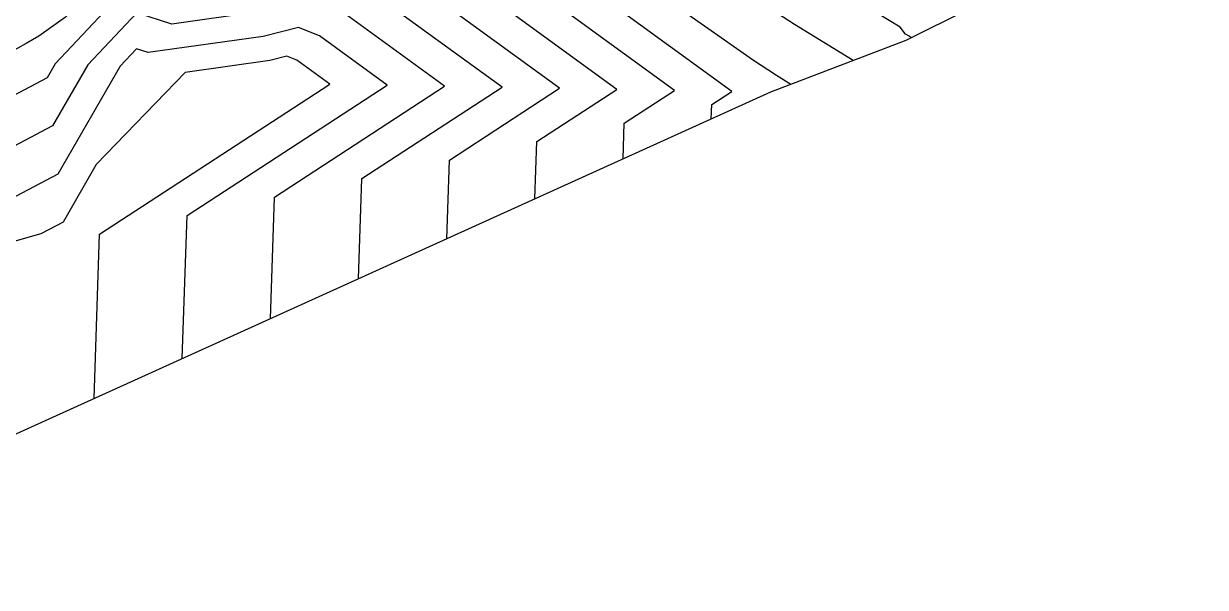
# Model space of a CAD drawing. Header units: metres. Extents: x 419533 to 423558, y 4805342 to 4807578.
# Drawn here: x 419727.7 to 419796.5, y 4805487.6 to 4805520.4 of the extents above; entities that cross this region are included whole.
import ezdxf

# ---------------------------------------------------------------- set-up
doc = ezdxf.new("R2010")
doc.units = ezdxf.units.M
for name, color, linetype in [('C-TINN-BNDY', 110, 'Continuous'), ('C-TOPO-MAJR', 9, 'Continuous'), ('C-TOPO-MINR', 8, 'Continuous')]:
    doc.layers.add(name, color=color, linetype=linetype)

# ---------------------------------------------------------------- blocks, each defined once
blk = doc.blocks.new('leg_extensions_profiles_1')
at = {"layer": 'C-TINN-BNDY', "color": 110, "linetype": 'Continuous', "lineweight": -3, "flags": 128}
blk.add_lwpolyline([(419983.088, 4805587.314), (419931.614, 4805571.724), (419885.859, 4805568.637), (419834.59, 4805547.054), (419779.054, 4805519.401), (419771.174, 4805516.393), (419709.288, 4805488.351), (419650.698, 4805487.567), (419649.298, 4805488.029), (419632.068, 4805498.6), (419600.036, 4805585.549), (419597.002, 4805589.758), (419597.002, 4805589.758), (419600.98, 4805595.327), (419605.484, 4805596.531), (419616.473, 4805598.666), (419620.512, 4805598.174), (419623.108, 4805597.789), (419656.556, 4805587.309), (419727.697, 4805575.559), (419825.469, 4805590.324), (419912.729, 4805606.796), (419924.853, 4805609.757), (419987.124, 4805626.76)], dxfattribs=at)
at = {"layer": 'C-TOPO-MAJR', "color": 9, "linetype": 'Continuous', "lineweight": -3, "flags": 128}
for points, elevation in [([(419772.365, 4805516.847), (419771.517, 4805517.367), (419770.185, 4805518.231), (419756.896, 4805527.56), (419754.071, 4805529.615), (419753.799, 4805529.725), (419754.152, 4805529.709), (419755.802, 4805529.629), (419754.691, 4805530.592), (419754.594, 4805530.638), (419754.505, 4805530.691), (419754.378, 4805530.779), (419749.777, 4805532.55), (419749.322, 4805532.842), (419745.795, 4805533.261), (419743.412, 4805533.42), (419738.103, 4805534.11), (419740.072, 4805537.717), (419734.653, 4805533.758), (419732.797, 4805533.22), (419728.313, 4805530.059), (419726.31, 4805528.623)], 1520), ([(419747.202, 4805505.531), (419747.396, 4805511.364), (419755.551, 4805516.678), (419747.535, 4805522.511), (419745.047, 4805523.514), (419740.857, 4805522.45), (419737.718, 4805522.01), (419734.299, 4805523.114), (419729.543, 4805518.046), (419729.075, 4805517.235), (419718.05, 4805511.409)], 1525)]:
    blk.add_lwpolyline(points, dxfattribs=dict(at, elevation=elevation))
at = {"layer": 'C-TOPO-MINR', "color": 8, "linetype": 'Continuous', "lineweight": -3, "flags": 128}
for points, elevation in [([(419779.381, 4805519.564), (419779.343, 4805519.576), (419779.248, 4805519.647), (419779.04, 4805519.764), (419778.727, 4805520.168), (419773.607, 4805523.304)], 1518), ([(419775.994, 4805518.233), (419772.562, 4805520.335), (419767.169, 4805523.833), (419759.253, 4805529.391), (419760.216, 4805529.344), (419756.141, 4805532.874), (419755.785, 4805533.043), (419755.458, 4805533.237), (419754.995, 4805533.562), (419751.698, 4805534.831), (419750.824, 4805535.391), (419744.053, 4805536.197), (419743.022, 4805536.265), (419740.724, 4805536.564), (419742.083, 4805539.054), (419743.189, 4805540.691), (419742.953, 4805540.805), (419742.215, 4805541.011), (419741.579, 4805540.335), (419740.506, 4805540.092), (419734.86, 4805535.967), (419731.705, 4805535.051), (419726.39, 4805531.305)], 1519), ([(419767.726, 4805514.831), (419767.754, 4805515.67), (419768.927, 4805516.434), (419752.764, 4805528.195), (419748.178, 4805530.043), (419748.478, 4805530.03), (419747.856, 4805530.269), (419747.82, 4805530.293), (419747.537, 4805530.326), (419743.802, 4805530.575), (419735.482, 4805531.656), (419736.073, 4805532.739), (419734.447, 4805531.55), (419733.889, 4805531.389), (419732.543, 4805530.44), (419726.878, 4805526.379)], 1521), ([(419762.595, 4805512.506), (419762.665, 4805514.593), (419765.583, 4805516.495), (419751.456, 4805526.774), (419747.073, 4805528.541), (419744.49, 4805527.885), (419742.304, 4805528.028), (419736.197, 4805528.808), (419734.349, 4805529.406), (419733.421, 4805528.417), (419727.447, 4805524.134)], 1522), ([(419757.464, 4805510.181), (419757.575, 4805513.517), (419762.239, 4805516.556), (419750.149, 4805525.353), (419746.397, 4805526.866), (419740.985, 4805525.491), (419740.572, 4805525.518), (419739.418, 4805525.665), (419734.332, 4805527.308), (419731.78, 4805524.589), (419728.015, 4805521.89), (419726.246, 4805520.865)], 1523), ([(419752.333, 4805507.856), (419752.486, 4805512.441), (419758.895, 4805516.617), (419748.842, 4805523.932), (419745.722, 4805525.19), (419740.468, 4805523.855), (419739.105, 4805523.664), (419734.316, 4805525.211), (419730.139, 4805520.76), (419728.584, 4805519.645), (419727.853, 4805519.222), (419727.363, 4805518.958), (419716.018, 4805513.118), (419715.528, 4805512.644), (419707.512, 4805507.268), (419707.107, 4805507.503), (419702.64, 4805502.702), (419700.602, 4805501.242), (419700.559, 4805501.256), (419700.488, 4805501.199), (419702.243, 4805497.706), (419701.338, 4805496.74), (419700.157, 4805494.554), (419690.599, 4805488.101)], 1524), ([(419742.07, 4805503.206), (419742.307, 4805510.288), (419752.208, 4805516.74), (419746.228, 4805521.091), (419744.372, 4805521.839), (419741.247, 4805521.045), (419736.331, 4805520.355), (419734.283, 4805521.017), (419731.433, 4805517.98), (419729.382, 4805514.429), (419721.605, 4805510.319), (419716.284, 4805508.805), (419715.952, 4805509.806), (419710.665, 4805505.22), (419704.195, 4805501.124), (419704.672, 4805499.66), (419704.65, 4805499.642), (419704.645, 4805499.622), (419704.736, 4805497.031), (419704.585, 4805496.508), (419703.649, 4805495.509), (419702.334, 4805493.075), (419695.054, 4805488.161)], 1526), ([(419736.939, 4805500.881), (419737.218, 4805509.212), (419748.864, 4805516.801), (419744.921, 4805519.67), (419743.697, 4805520.163), (419741.636, 4805519.64), (419734.945, 4805518.701), (419734.266, 4805518.92), (419733.323, 4805517.914), (419729.689, 4805511.624), (419725.159, 4805509.23), (419716.61, 4805506.796), (419716.077, 4805508.405), (419707.582, 4805501.035), (419706.393, 4805500.283), (419706.481, 4805500.014), (419706.477, 4805500.011), (419706.476, 4805500.007), (419706.493, 4805499.531), (419705.304, 4805495.426), (419704.804, 4805494.893), (419703.422, 4805492.336), (419697.282, 4805488.19)], 1527), ([(419731.808, 4805498.555), (419732.128, 4805508.135), (419745.52, 4805516.862), (419743.613, 4805518.249), (419743.022, 4805518.487), (419742.025, 4805518.234), (419737.108, 4805517.545), (419731.935, 4805512.174), (419729.997, 4805508.818), (419728.714, 4805508.14), (419716.936, 4805504.788), (419716.202, 4805507.004), (419708.715, 4805500.509), (419706.245, 4805495.114), (419706.022, 4805494.345), (419705.96, 4805494.278), (419704.511, 4805491.597), (419699.51, 4805488.22)], 1528)]:
    blk.add_lwpolyline(points, dxfattribs=dict(at, elevation=elevation))

msp = doc.modelspace()

# ---------------------------------------------------------------- linework, layer by layer
at = {"layer": 'C-TOPO-MAJR', "color": 9, "linetype": 'Continuous', "lineweight": -3, "flags": 128}
for points, elevation in [([(419772.365, 4805516.847), (419771.517, 4805517.367), (419770.185, 4805518.231), (419756.896, 4805527.56), (419754.071, 4805529.615), (419753.799, 4805529.725), (419754.152, 4805529.709), (419755.802, 4805529.629), (419754.691, 4805530.592), (419754.594, 4805530.638), (419754.505, 4805530.691), (419754.378, 4805530.779), (419749.777, 4805532.55), (419749.322, 4805532.842), (419745.795, 4805533.261), (419743.412, 4805533.42), (419738.103, 4805534.11), (419740.072, 4805537.717), (419734.653, 4805533.758), (419732.797, 4805533.22), (419728.313, 4805530.059), (419726.31, 4805528.623)], 1520), ([(419747.202, 4805505.531), (419747.396, 4805511.364), (419755.551, 4805516.678), (419747.535, 4805522.511), (419745.047, 4805523.514), (419740.857, 4805522.45), (419737.718, 4805522.01), (419734.299, 4805523.114), (419729.543, 4805518.046), (419729.075, 4805517.235), (419718.05, 4805511.409)], 1525)]:
    msp.add_lwpolyline(points, dxfattribs=dict(at, elevation=elevation))
at = {"layer": 'C-TOPO-MINR', "color": 8, "linetype": 'Continuous', "lineweight": -3, "flags": 128}
for points, elevation in [([(419775.994, 4805518.233), (419772.562, 4805520.335), (419767.169, 4805523.833), (419759.253, 4805529.391), (419760.216, 4805529.344), (419756.141, 4805532.874), (419755.785, 4805533.043), (419755.458, 4805533.237), (419754.995, 4805533.562), (419751.698, 4805534.831), (419750.824, 4805535.391), (419744.053, 4805536.197), (419743.022, 4805536.265), (419740.724, 4805536.564), (419742.083, 4805539.054), (419743.189, 4805540.691), (419742.953, 4805540.805), (419742.215, 4805541.011), (419741.579, 4805540.335), (419740.506, 4805540.092), (419734.86, 4805535.967), (419731.705, 4805535.051), (419726.39, 4805531.305)], 1519), ([(419767.726, 4805514.831), (419767.754, 4805515.67), (419768.927, 4805516.434), (419752.764, 4805528.195), (419748.178, 4805530.043), (419748.478, 4805530.03), (419747.856, 4805530.269), (419747.82, 4805530.293), (419747.537, 4805530.326), (419743.802, 4805530.575), (419735.482, 4805531.656), (419736.073, 4805532.739), (419734.447, 4805531.55), (419733.889, 4805531.389), (419732.543, 4805530.44), (419726.878, 4805526.379)], 1521), ([(419762.595, 4805512.506), (419762.665, 4805514.593), (419765.583, 4805516.495), (419751.456, 4805526.774), (419747.073, 4805528.541), (419744.49, 4805527.885), (419742.304, 4805528.028), (419736.197, 4805528.808), (419734.349, 4805529.406), (419733.421, 4805528.417), (419727.447, 4805524.134)], 1522), ([(419757.464, 4805510.181), (419757.575, 4805513.517), (419762.239, 4805516.556), (419750.149, 4805525.353), (419746.397, 4805526.866), (419740.985, 4805525.491), (419740.572, 4805525.518), (419739.418, 4805525.665), (419734.332, 4805527.308), (419731.78, 4805524.589), (419728.015, 4805521.89), (419726.246, 4805520.865)], 1523), ([(419752.333, 4805507.856), (419752.486, 4805512.441), (419758.895, 4805516.617), (419748.842, 4805523.932), (419745.722, 4805525.19), (419740.468, 4805523.855), (419739.105, 4805523.664), (419734.316, 4805525.211), (419730.139, 4805520.76), (419728.584, 4805519.645), (419727.853, 4805519.222), (419727.363, 4805518.958), (419716.018, 4805513.118), (419715.528, 4805512.644), (419707.512, 4805507.268), (419707.107, 4805507.503), (419702.64, 4805502.702), (419700.602, 4805501.242), (419700.559, 4805501.256), (419700.488, 4805501.199), (419702.243, 4805497.706), (419701.338, 4805496.74), (419700.157, 4805494.554), (419690.599, 4805488.101)], 1524), ([(419779.381, 4805519.564), (419779.343, 4805519.576), (419779.248, 4805519.647), (419779.04, 4805519.764), (419778.727, 4805520.168), (419773.607, 4805523.304)], 1518), ([(419742.07, 4805503.206), (419742.307, 4805510.288), (419752.208, 4805516.74), (419746.228, 4805521.091), (419744.372, 4805521.839), (419741.247, 4805521.045), (419736.331, 4805520.355), (419734.283, 4805521.017), (419731.433, 4805517.98), (419729.382, 4805514.429), (419721.605, 4805510.319), (419716.284, 4805508.805), (419715.952, 4805509.806), (419710.665, 4805505.22), (419704.195, 4805501.124), (419704.672, 4805499.66), (419704.65, 4805499.642), (419704.645, 4805499.622), (419704.736, 4805497.031), (419704.585, 4805496.508), (419703.649, 4805495.509), (419702.334, 4805493.075), (419695.054, 4805488.161)], 1526), ([(419736.939, 4805500.881), (419737.218, 4805509.212), (419748.864, 4805516.801), (419744.921, 4805519.67), (419743.697, 4805520.163), (419741.636, 4805519.64), (419734.945, 4805518.701), (419734.266, 4805518.92), (419733.323, 4805517.914), (419729.689, 4805511.624), (419725.159, 4805509.23), (419716.61, 4805506.796), (419716.077, 4805508.405), (419707.582, 4805501.035), (419706.393, 4805500.283), (419706.481, 4805500.014), (419706.477, 4805500.011), (419706.476, 4805500.007), (419706.493, 4805499.531), (419705.304, 4805495.426), (419704.804, 4805494.893), (419703.422, 4805492.336), (419697.282, 4805488.19)], 1527), ([(419731.808, 4805498.555), (419732.128, 4805508.135), (419745.52, 4805516.862), (419743.613, 4805518.249), (419743.022, 4805518.487), (419742.025, 4805518.234), (419737.108, 4805517.545), (419731.935, 4805512.174), (419729.997, 4805508.818), (419728.714, 4805508.14), (419716.936, 4805504.788), (419716.202, 4805507.004), (419708.715, 4805500.509), (419706.245, 4805495.114), (419706.022, 4805494.345), (419705.96, 4805494.278), (419704.511, 4805491.597), (419699.51, 4805488.22)], 1528)]:
    msp.add_lwpolyline(points, dxfattribs=dict(at, elevation=elevation))

# ---------------------------------------------------------------- block references
msp.add_blockref('leg_extensions_profiles_1', (0, 0))

doc.saveas('drawing.dxf')
